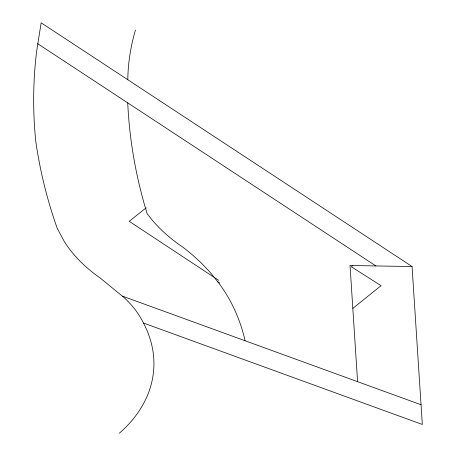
<?xml version="1.0" encoding="UTF-8"?>
<svg xmlns="http://www.w3.org/2000/svg" width="456" height="456" viewBox="0 0 456 456"><rect width="100%" height="100%" fill="white"/><g stroke="black" fill="none" stroke-linecap="round" stroke-linejoin="round"><path stroke-width="0.68" d="M127.805 79.743L127.857 76.916A371.178 261.544 5.6 0 1 135.455 30.079M352.853 265.563L351.388 266.794L381.051 285.661L352.824 308.387M145.527 208.284L129.242 221.337L218.646 280.315M145.595 208.512L146.387 207.896M412.059 266.538L41.148 22.8L36.537 52.058A809.172 570.171 5.6 0 0 35.728 140.932A831.841 586.142 5.6 0 0 57.205 228.274L64.518 241.925A153.991 108.505 5.6 0 0 100.132 277.966L123.81 297.346A116.308 81.955 5.6 0 1 143.435 323.019L422.33 424.468L412.059 266.538L350.037 265.517L357.589 381.672M122.464 296.149L421.048 404.757M37.648 43.679L375.887 265.945M217.825 281.825L219.735 283.085M143.435 323.019L143.452 323.053A155.017 111.629 2.7 0 1 119.352 433.2M127.731 102.874A854.903 602.393 5.6 0 0 144.404 204.476L147.106 213.642L151.911 219.746A163.009 114.861 5.6 0 0 182.742 247.078A215.779 152.047 5.6 0 1 212.08 274.643L219.974 284.669A215.779 152.047 5.6 0 1 232.68 305.674A269.667 190.015 5.6 0 1 245.066 340.746"/></g></svg>
